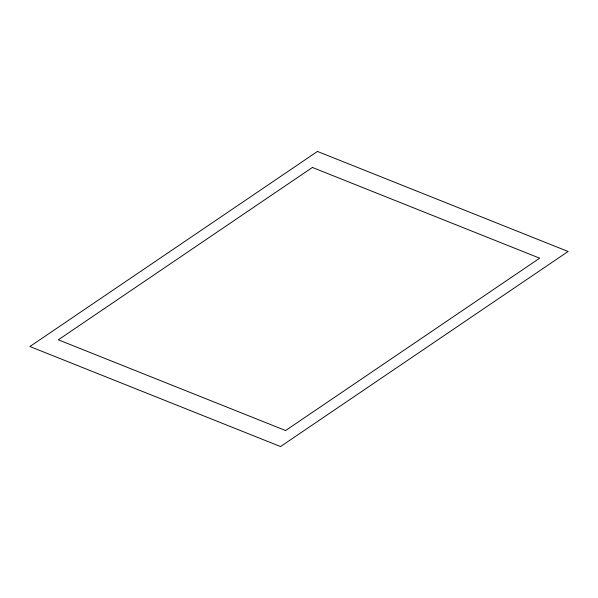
<?xml version="1.0" encoding="UTF-8"?>
<svg xmlns="http://www.w3.org/2000/svg" width="598" height="598" viewBox="0 0 598 598"><rect width="100%" height="100%" fill="white"/><g stroke="black" fill="none" stroke-linecap="round" stroke-linejoin="round"><path stroke-width="0.9" d="M317.463 151.444L29.9 346.519L280.537 446.557L568.1 251.481L317.463 151.444M312.395 167.462L58.327 339.814L285.605 430.538L539.673 258.187L312.395 167.462"/></g></svg>
